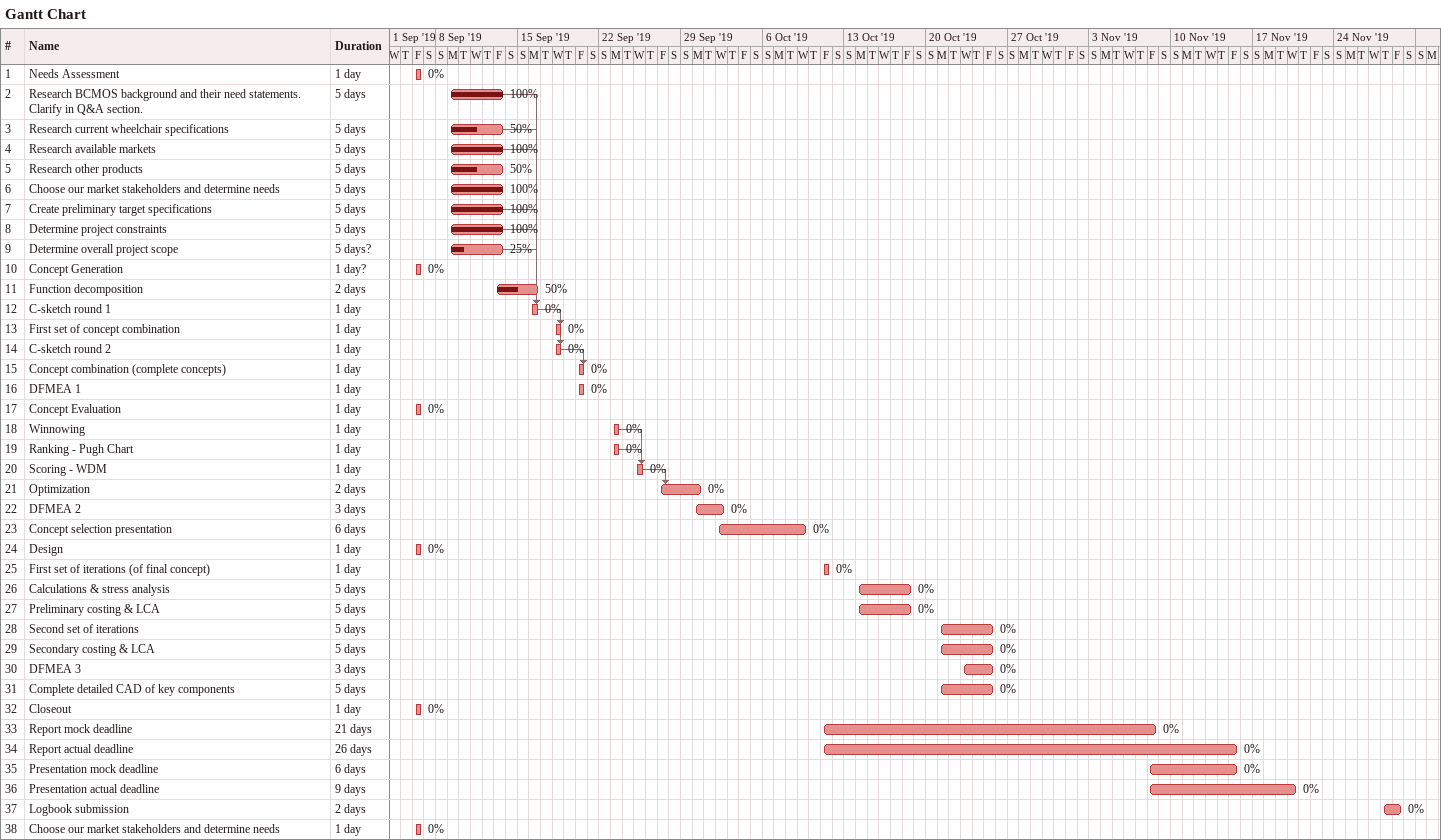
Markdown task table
Gantt Chart

| ID | Task | Duration | Start | Finish | Predecessors | % complete |
|---|---|---|---|---|---|---|
| 1 | Needs Assessment | 1d | 2019-09-06 | 2019-09-06 |  | 0 |
| 2 | Research BCMOS background and their need statements. Clarify in Q&A section. | 5d | 2019-09-09 | 2019-09-13 |  | 100 |
| 3 | Research current wheelchair specifications | 5d | 2019-09-09 | 2019-09-13 |  | 50 |
| 4 | Research available markets | 5d | 2019-09-09 | 2019-09-13 |  | 100 |
| 5 | Research other products | 5d | 2019-09-09 | 2019-09-13 |  | 50 |
| 6 | Choose our market stakeholders and determine needs | 5d | 2019-09-09 | 2019-09-13 |  | 100 |
| 7 | Create preliminary target specifications | 5d | 2019-09-09 | 2019-09-13 |  | 100 |
| 8 | Determine project constraints | 5d | 2019-09-09 | 2019-09-13 |  | 100 |
| 9 | Determine overall project scope | 5d? | 2019-09-09 | 2019-09-13 |  | 25 |
| 10 | Concept Generation | 1d? | 2019-09-06 | 2019-09-06 |  | 0 |
| 11 | Function decomposition | 2d | 2019-09-13 | 2019-09-16 |  | 50 |
| 12 | C-sketch round 1 | 1d | 2019-09-16 | 2019-09-16 | 2, 3, 4, 7, 8, 9 | 0 |
| 13 | First set of concept combination | 1d | 2019-09-18 | 2019-09-18 | 12 | 0 |
| 14 | C-sketch round 2 | 1d | 2019-09-18 | 2019-09-18 | 12 | 0 |
| 15 | Concept combination (complete concepts) | 1d | 2019-09-20 | 2019-09-20 | 14 | 0 |
| 16 | DFMEA 1 | 1d | 2019-09-20 | 2019-09-20 |  | 0 |
| 17 | Concept Evaluation | 1d | 2019-09-06 | 2019-09-06 |  | 0 |
| 18 | Winnowing | 1d | 2019-09-23 | 2019-09-23 |  | 0 |
| 19 | Ranking - Pugh Chart | 1d | 2019-09-23 | 2019-09-23 |  | 0 |
| 20 | Scoring - WDM | 1d | 2019-09-25 | 2019-09-25 | 19, 18 | 0 |
| 21 | Optimization | 2d | 2019-09-27 | 2019-09-30 | 20 | 0 |
| 22 | DFMEA 2 | 3d | 2019-09-30 | 2019-10-02 |  | 0 |
| 23 | Concept selection presentation | 6d | 2019-10-02 | 2019-10-09 |  | 0 |
| 24 | Design | 1d | 2019-09-06 | 2019-09-06 |  | 0 |
| 25 | First set of iterations (of final concept) | 1d | 2019-10-11 | 2019-10-11 |  | 0 |
| 26 | Calculations & stress analysis | 5d | 2019-10-14 | 2019-10-18 |  | 0 |
| 27 | Preliminary costing & LCA | 5d | 2019-10-14 | 2019-10-18 |  | 0 |
| 28 | Second set of iterations | 5d | 2019-10-21 | 2019-10-25 |  | 0 |
| 29 | Secondary costing & LCA | 5d | 2019-10-21 | 2019-10-25 |  | 0 |
| 30 | DFMEA 3 | 3d | 2019-10-23 | 2019-10-25 |  | 0 |
| 31 | Complete detailed CAD of key components | 5d | 2019-10-21 | 2019-10-25 |  | 0 |
| 32 | Closeout | 1d | 2019-09-06 | 2019-09-06 |  | 0 |
| 33 | Report mock deadline | 21d | 2019-10-11 | 2019-11-08 |  | 0 |
| 34 | Report actual deadline | 26d | 2019-10-11 | 2019-11-15 |  | 0 |
| 35 | Presentation mock deadline | 6d | 2019-11-08 | 2019-11-15 |  | 0 |
| 36 | Presentation actual deadline | 9d | 2019-11-08 | 2019-11-20 |  | 0 |
| 37 | Logbook submission | 2d | 2019-11-28 | 2019-11-29 |  | 0 |
| 38 | Choose our market stakeholders and determine needs | 1d | 2019-09-06 | 2019-09-06 |  | 0 |
